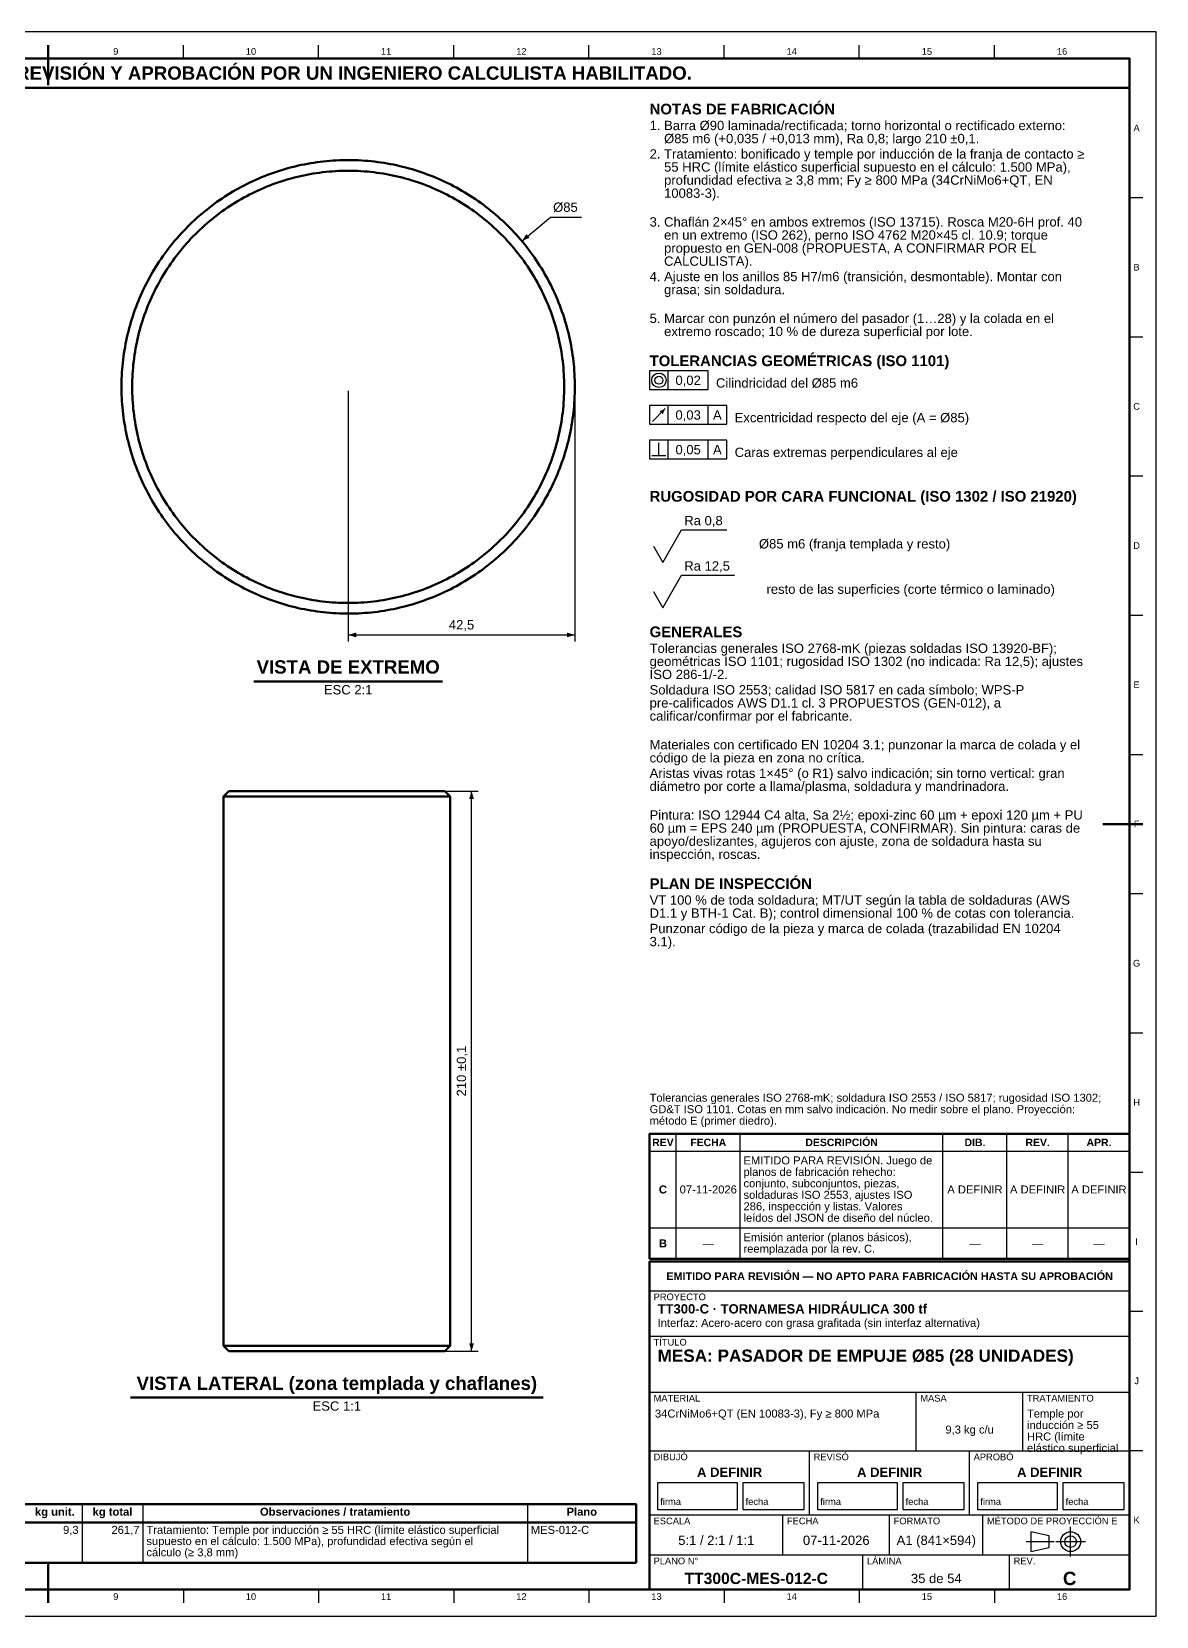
# Model space of a CAD drawing. Header units: millimetres. Extents: x 0 to 841, y 0 to 594.
# Drawn here: x 419 to 841, y 0 to 594 of the extents above; entities that cross this region are included whole.
import ezdxf
from ezdxf.enums import TextEntityAlignment as Align

# ---------------------------------------------------------------- set-up
doc = ezdxf.new("R2010")
doc.units = ezdxf.units.MM
doc.linetypes.add('EJE', pattern=[31, 20, -4, 3, -4])
for name, color, linetype, lineweight in [('COTA', 7, 'CONTINUOUS', 25), ('EJE', 7, 'EJE', 25), ('FINA', 7, 'CONTINUOUS', 25), ('MARCO', 7, 'CONTINUOUS', 70), ('TXT', 7, 'CONTINUOUS', 25), ('VIS', 7, 'CONTINUOUS', 50)]:
    doc.layers.add(name, color=color, linetype=linetype, lineweight=lineweight)
doc.styles.add('STD', font='LiberationSans-Regular.ttf')
doc.styles.add('STDB', font='LiberationSans-Bold.ttf')

msp = doc.modelspace()

# ---------------------------------------------------------------- linework, layer by layer
at = {"layer": 'COTA'}
for p, q in [((603.09, 515.51), (613.82, 524.51)), ((613.82, 524.51), (625.43, 524.51)), ((658, 459.83), (658, 466.83)), ((537.98, 459.37), (537.98, 365.37)), ((622.98, 459.37), (622.98, 365.37)), ((652.1, 447.93), (656.9, 452.73)), ((658, 446.83), (658, 453.83)), ((672.9, 446.83), (672.9, 453.83)), ((654.5, 435.13), (654.5, 439.93)), ((658, 433.83), (658, 440.83)), ((672.9, 433.83), (672.9, 440.83)), ((651.9, 435.13), (657.1, 435.13)), ((537.98, 367.87), (622.98, 367.87)), ((535.23, 309.37), (586.73, 309.37)), ((584.23, 99.37), (584.23, 309.37)), ((535.23, 99.37), (586.73, 99.37))]:
    msp.add_line(p, q, dxfattribs=at)
for points in [[(651, 459.83), (672.9, 459.83), (672.9, 466.83), (651, 466.83)], [(651, 446.83), (679.9, 446.83), (679.9, 453.83), (651, 453.83)], [(651, 433.83), (679.9, 433.83), (679.9, 440.83), (651, 440.83)]]:
    msp.add_lwpolyline(points, close=True, dxfattribs=at)
for points in [[(659.5, 401.13), (663, 407.23), (679.99, 407.23)], [(652.5, 401.13), (656, 395.03), (659.5, 401.13)], [(659.5, 384.13), (663, 390.23), (682.82, 390.23)], [(652.5, 384.13), (656, 378.03), (659.5, 384.13)]]:
    msp.add_lwpolyline(points, dxfattribs=at)
for radius in [2.7, 1.5]:
    msp.add_circle((654.5, 463.33), radius, dxfattribs=at)
for points in [[(603.09, 515.51), (605.97, 516.75), (604.81, 518.13)], [(656.9, 452.73), (654.78, 451.74), (655.91, 450.6)], [(537.98, 367.87), (540.98, 366.97), (540.98, 368.77)], [(622.98, 367.87), (619.98, 368.77), (619.98, 366.97)], [(584.23, 309.37), (583.33, 306.37), (585.13, 306.37)], [(584.23, 99.37), (585.13, 102.37), (583.33, 102.37)]]:
    msp.add_solid(points, dxfattribs=at)
at = {"layer": 'EJE'}
for p, q in [((808.88, 22.42), (808.88, 33.58)), ((792.14, 28), (802.68, 28)), ((803.3, 28), (814.46, 28))]:
    msp.add_line(p, q, dxfattribs=at)
at = {"layer": 'FINA'}
for p, q in [((425.5, 584), (425.5, 589)), ((476.19, 584), (476.19, 589)), ((526.88, 584), (526.88, 589)), ((577.56, 584), (577.56, 589)), ((628.25, 584), (628.25, 589)), ((678.94, 584), (678.94, 589)), ((729.62, 584), (729.62, 589)), ((780.31, 584), (780.31, 589)), ((831, 531.82), (836, 531.82)), ((831, 479.64), (836, 479.64)), ((831, 427.45), (836, 427.45)), ((831, 375.27), (836, 375.27)), ((831, 323.09), (836, 323.09)), ((831, 270.91), (836, 270.91)), ((831, 218.73), (836, 218.73)), ((661, 134), (661, 180.9)), ((685, 134), (685, 180.9)), ((761, 134), (761, 180.9)), ((785, 134), (785, 180.9)), ((808, 134), (808, 180.9)), ((651, 174.4), (831, 174.4)), ((831, 166.55), (836, 166.55)), ((651, 145.6), (831, 145.6)), ((651, 134), (831, 134)), ((651, 133), (831, 133)), ((651, 122), (831, 122)), ((831, 114.36), (836, 114.36)), ((651, 105), (831, 105)), ((651, 84), (831, 84)), ((751, 62), (751, 84)), ((791, 62), (791, 84)), ((651, 62), (831, 62)), ((711, 38), (711, 62)), ((771, 38), (771, 62)), ((831, 62.18), (836, 62.18)), ((438.2, 42), (438.2, 20)), ((461.02, 42), (461.02, 20)), ((605.16, 42), (605.16, 20)), ((651, 38), (831, 38)), ((701, 23), (701, 38)), ((741, 23), (741, 38)), ((776, 23), (776, 38)), ((25, 35.2), (646, 35.2)), ((651, 23), (831, 23)), ((731, 10), (731, 23)), ((786, 10), (786, 23)), ((425.5, 10), (425.5, 5)), ((476.19, 10), (476.19, 5)), ((526.88, 10), (526.88, 5)), ((577.56, 10), (577.56, 5)), ((628.25, 10), (628.25, 5)), ((678.94, 10), (678.94, 5)), ((729.62, 10), (729.62, 5)), ((780.31, 10), (780.31, 5))]:
    msp.add_line(p, q, dxfattribs=at)
for points in [[(0, 0), (841, 0), (841, 594), (0, 594)], [(654, 40), (684, 40), (684, 50), (654, 50)], [(686, 40), (709, 40), (709, 50), (686, 50)], [(714, 40), (744, 40), (744, 50), (714, 50)], [(746, 40), (769, 40), (769, 50), (746, 50)], [(774, 40), (804, 40), (804, 50), (774, 50)], [(806, 40), (829, 40), (829, 50), (806, 50)], [(794, 24.28), (800.82, 25.83), (800.82, 30.17), (794, 31.72)]]:
    msp.add_lwpolyline(points, close=True, dxfattribs=at)
for radius in [3.72, 2.17]:
    msp.add_circle((808.88, 28), radius, dxfattribs=at)
at = {"layer": 'MARCO'}
for p, q in [((425.5, 589), (425.5, 574)), ((836, 297), (821, 297)), ((425.5, 5), (425.5, 20))]:
    msp.add_line(p, q, dxfattribs=at)
for points in [[(20, 10), (831, 10), (831, 584), (20, 584)], [(20, 573), (831, 573), (831, 584), (20, 584)], [(651, 134), (831, 134), (831, 180.9), (651, 180.9)], [(651, 10), (831, 10), (831, 133), (651, 133)]]:
    msp.add_lwpolyline(points, close=True, dxfattribs=at)
at = {"layer": 'VIS'}
for p, q in [((502.65, 350.47), (573.31, 350.47)), ((456.33, 81.97), (611.13, 81.97)), ((646, 42), (646, 20)), ((25, 20), (646, 20))]:
    msp.add_line(p, q, dxfattribs=at)
for points in [[(622.98, 460.87), (622.97, 462.07), (622.95, 463.27), (622.9, 464.47), (622.84, 465.67), (622.77, 466.87), (622.68, 468.06), (622.57, 469.26), (622.44, 470.45), (622.29, 471.64), (622.13, 472.83), (621.96, 474.02), (621.76, 475.2), (621.55, 476.39), (621.32, 477.56), (621.08, 478.74), (620.82, 479.91), (620.54, 481.08), (620.25, 482.24), (619.94, 483.4), (619.61, 484.56), (619.27, 485.71), (618.91, 486.85), (618.54, 487.99), (618.15, 489.13), (617.74, 490.26), (617.32, 491.38), (616.88, 492.5), (616.42, 493.61), (615.95, 494.71), (615.47, 495.81), (614.97, 496.9), (614.45, 497.98), (613.92, 499.06), (613.37, 500.13), (612.81, 501.19), (612.23, 502.24), (611.64, 503.28), (611.04, 504.32), (610.42, 505.35), (609.78, 506.37), (609.13, 507.37), (608.47, 508.37), (607.79, 509.36), (607.1, 510.35), (606.39, 511.32), (605.67, 512.28), (604.94, 513.23), (604.19, 514.17), (603.44, 515.1), (602.66, 516.02), (601.88, 516.92), (601.08, 517.82), (600.27, 518.71), (599.45, 519.58), (598.61, 520.44), (597.77, 521.29), (596.91, 522.13), (596.04, 522.96), (595.15, 523.77), (594.26, 524.57), (593.35, 525.36), (592.44, 526.13), (591.51, 526.9), (590.57, 527.65), (589.63, 528.38), (588.67, 529.1), (587.7, 529.81), (586.72, 530.51), (585.73, 531.19), (584.73, 531.86), (583.73, 532.51), (582.71, 533.15), (581.69, 533.77), (580.65, 534.38), (579.61, 534.98), (578.56, 535.56), (577.5, 536.12), (576.44, 536.67), (575.36, 537.21), (574.28, 537.73), (573.19, 538.23), (572.1, 538.72), (570.99, 539.2), (569.88, 539.66), (568.77, 540.1), (567.65, 540.53), (566.52, 540.94), (565.39, 541.33), (564.25, 541.71), (563.1, 542.07), (561.95, 542.42), (560.8, 542.75), (559.64, 543.06), (558.48, 543.36), (557.31, 543.64), (556.14, 543.91), (554.97, 544.16), (553.79, 544.39), (552.61, 544.6), (551.43, 544.8), (550.24, 544.98), (549.05, 545.15), (547.86, 545.29), (546.67, 545.43), (545.47, 545.54), (544.28, 545.64), (543.08, 545.72), (541.88, 545.78), (540.68, 545.83), (539.48, 545.86), (538.28, 545.87), (537.08, 545.87), (535.88, 545.84), (534.68, 545.81), (533.48, 545.75), (532.28, 545.68), (531.09, 545.59), (529.89, 545.48), (528.7, 545.36), (527.51, 545.22), (526.32, 545.07), (525.13, 544.89), (523.94, 544.7), (522.76, 544.5), (521.58, 544.27), (520.41, 544.03), (519.23, 543.78), (518.06, 543.5), (516.9, 543.21), (515.74, 542.91), (514.58, 542.59), (513.43, 542.25), (512.28, 541.89), (511.14, 541.52), (510.01, 541.14), (508.88, 540.73), (507.75, 540.31), (506.63, 539.88), (505.52, 539.43), (504.42, 538.96), (503.32, 538.48), (502.22, 537.98), (501.14, 537.47), (500.06, 536.94), (498.99, 536.4), (497.93, 535.84), (496.87, 535.27), (495.83, 534.68), (494.79, 534.08), (493.76, 533.46), (492.74, 532.83), (491.73, 532.18), (490.73, 531.52), (489.73, 530.85), (488.75, 530.16), (487.78, 529.46), (486.81, 528.74), (485.86, 528.02), (484.92, 527.27), (483.98, 526.52), (483.06, 525.75), (482.15, 524.97), (481.25, 524.17), (480.36, 523.36), (479.49, 522.54), (478.62, 521.71), (477.77, 520.87), (476.93, 520.01), (476.1, 519.14), (475.28, 518.26), (474.48, 517.37), (473.69, 516.47), (472.91, 515.56), (472.14, 514.63), (471.39, 513.7), (470.65, 512.75), (469.93, 511.8), (469.21, 510.83), (468.52, 509.86), (467.83, 508.87), (467.16, 507.88), (466.5, 506.87), (465.86, 505.86), (465.23, 504.83), (464.62, 503.8), (464.02, 502.76), (463.44, 501.71), (462.87, 500.66), (462.31, 499.59), (461.77, 498.52), (461.25, 497.44), (460.74, 496.35), (460.25, 495.26), (459.77, 494.16), (459.31, 493.05), (458.86, 491.94), (458.43, 490.82), (458.02, 489.69), (457.62, 488.56), (457.23, 487.42), (456.87, 486.28), (456.52, 485.13), (456.18, 483.98), (455.86, 482.82), (455.56, 481.66), (455.28, 480.49), (455.01, 479.32), (454.76, 478.15), (454.52, 476.97), (454.3, 475.79), (454.1, 474.61), (453.91, 473.43), (453.74, 472.24), (453.59, 471.05), (453.46, 469.85), (453.34, 468.66), (453.24, 467.46), (453.15, 466.27), (453.08, 465.07), (453.03, 463.87), (453, 462.67), (452.98, 461.47), (452.98, 460.27), (453, 459.07), (453.03, 457.87), (453.08, 456.67), (453.15, 455.47), (453.24, 454.28), (453.34, 453.08), (453.46, 451.89), (453.59, 450.69), (453.74, 449.5), (453.91, 448.31), (454.1, 447.13), (454.3, 445.95), (454.52, 444.77), (454.76, 443.59), (455.01, 442.42), (455.28, 441.25), (455.56, 440.08), (455.86, 438.92), (456.18, 437.76), (456.52, 436.61), (456.87, 435.46), (457.23, 434.32), (457.62, 433.18), (458.02, 432.05), (458.43, 430.92), (458.86, 429.8), (459.31, 428.69), (459.77, 427.58), (460.25, 426.48), (460.74, 425.39), (461.25, 424.3), (461.77, 423.22), (462.31, 422.15), (462.87, 421.08), (463.44, 420.03), (464.02, 418.98), (464.62, 417.94), (465.23, 416.91), (465.86, 415.88), (466.5, 414.87), (467.16, 413.87), (467.83, 412.87), (468.52, 411.88), (469.21, 410.91), (469.93, 409.94), (470.65, 408.99), (471.39, 408.04), (472.14, 407.11), (472.91, 406.18), (473.69, 405.27), (474.48, 404.37), (475.28, 403.48), (476.1, 402.6), (476.93, 401.73), (477.77, 400.87), (478.62, 400.03), (479.49, 399.2), (480.36, 398.38), (481.25, 397.57), (482.15, 396.77), (483.06, 395.99), (483.98, 395.22), (484.92, 394.47), (485.86, 393.73), (486.81, 393), (487.78, 392.28), (488.75, 391.58), (489.73, 390.89), (490.73, 390.22), (491.73, 389.56), (492.74, 388.91), (493.76, 388.28), (494.79, 387.66), (495.83, 387.06), (496.87, 386.47), (497.93, 385.9), (498.99, 385.34), (500.06, 384.8), (501.14, 384.27), (502.22, 383.76), (503.32, 383.26), (504.42, 382.78), (505.52, 382.31), (506.63, 381.86), (507.75, 381.43), (508.88, 381.01), (510.01, 380.61), (511.14, 380.22), (512.28, 379.85), (513.43, 379.49), (514.58, 379.15), (515.74, 378.83), (516.9, 378.53), (518.06, 378.24), (519.23, 377.96), (520.41, 377.71), (521.58, 377.47), (522.76, 377.24), (523.94, 377.04), (525.13, 376.85), (526.32, 376.67), (527.51, 376.52), (528.7, 376.38), (529.89, 376.26), (531.09, 376.15), (532.28, 376.06), (533.48, 375.99), (534.68, 375.93), (535.88, 375.9), (537.08, 375.88), (538.28, 375.87), (539.48, 375.88), (540.68, 375.91), (541.88, 375.96), (543.08, 376.02), (544.28, 376.1), (545.47, 376.2), (546.67, 376.32), (547.86, 376.45), (549.05, 376.59), (550.24, 376.76), (551.43, 376.94), (552.61, 377.14), (553.79, 377.35), (554.97, 377.59), (556.14, 377.83), (557.31, 378.1), (558.48, 378.38), (559.64, 378.68), (560.8, 378.99), (561.95, 379.32), (563.1, 379.67), (564.25, 380.03), (565.39, 380.41), (566.52, 380.8), (567.65, 381.22), (568.77, 381.64), (569.88, 382.08), (570.99, 382.54), (572.1, 383.02), (573.19, 383.51), (574.28, 384.01), (575.36, 384.53), (576.44, 385.07), (577.5, 385.62), (578.56, 386.18), (579.61, 386.76), (580.65, 387.36), (581.69, 387.97), (582.71, 388.59), (583.73, 389.23), (584.73, 389.88), (585.73, 390.55), (586.72, 391.23), (587.7, 391.93), (588.67, 392.64), (589.63, 393.36), (590.57, 394.1), (591.51, 394.84), (592.44, 395.61), (593.35, 396.38), (594.26, 397.17), (595.15, 397.97), (596.04, 398.79), (596.91, 399.61), (597.77, 400.45), (598.61, 401.3), (599.45, 402.16), (600.27, 403.03), (601.08, 403.92), (601.88, 404.82), (602.66, 405.72), (603.44, 406.64), (604.19, 407.57), (604.94, 408.51), (605.67, 409.46), (606.39, 410.42), (607.1, 411.4), (607.79, 412.38), (608.47, 413.37), (609.13, 414.37), (609.78, 415.38), (610.42, 416.39), (611.04, 417.42), (611.64, 418.46), (612.23, 419.5), (612.81, 420.55), (613.37, 421.61), (613.92, 422.68), (614.45, 423.76), (614.97, 424.84), (615.47, 425.93), (615.95, 427.03), (616.42, 428.13), (616.88, 429.25), (617.32, 430.36), (617.74, 431.49), (618.15, 432.61), (618.54, 433.75), (618.91, 434.89), (619.27, 436.03), (619.61, 437.19), (619.94, 438.34), (620.25, 439.5), (620.54, 440.66), (620.82, 441.83), (621.08, 443), (621.32, 444.18), (621.55, 445.36), (621.76, 446.54), (621.96, 447.72), (622.13, 448.91), (622.29, 450.1), (622.44, 451.29), (622.57, 452.48), (622.68, 453.68), (622.77, 454.87), (622.84, 456.07), (622.9, 457.27), (622.95, 458.47), (622.97, 459.67), (622.98, 460.87)], [(618.98, 460.87), (618.97, 462.07), (618.94, 463.27), (618.9, 464.47), (618.84, 465.67), (618.76, 466.87), (618.66, 468.06), (618.54, 469.26), (618.41, 470.45), (618.26, 471.64), (618.09, 472.83), (617.91, 474.02), (617.7, 475.2), (617.48, 476.38), (617.24, 477.55), (616.99, 478.73), (616.71, 479.9), (616.42, 481.06), (616.12, 482.22), (615.79, 483.38), (615.45, 484.53), (615.09, 485.67), (614.71, 486.81), (614.32, 487.95), (613.91, 489.07), (613.48, 490.2), (613.04, 491.31), (612.58, 492.42), (612.11, 493.52), (611.61, 494.62), (611.11, 495.71), (610.58, 496.79), (610.04, 497.86), (609.49, 498.92), (608.91, 499.98), (608.33, 501.02), (607.72, 502.06), (607.11, 503.09), (606.47, 504.11), (605.83, 505.12), (605.16, 506.12), (604.48, 507.11), (603.79, 508.09), (603.08, 509.06), (602.36, 510.02), (601.63, 510.97), (600.88, 511.91), (600.12, 512.83), (599.34, 513.75), (598.55, 514.65), (597.74, 515.54), (596.93, 516.42), (596.1, 517.29), (595.26, 518.15), (594.4, 518.99), (593.53, 519.82), (592.65, 520.64), (591.76, 521.44), (590.86, 522.23), (589.94, 523.01), (589.02, 523.77), (588.08, 524.52), (587.13, 525.25), (586.17, 525.97), (585.2, 526.68), (584.22, 527.37), (583.23, 528.05), (582.23, 528.72), (581.22, 529.36), (580.2, 530), (579.17, 530.62), (578.13, 531.22), (577.09, 531.81), (576.03, 532.38), (574.97, 532.93), (573.9, 533.47), (572.82, 534), (571.73, 534.51), (570.63, 535), (569.53, 535.47), (568.42, 535.93), (567.31, 536.38), (566.18, 536.8), (565.06, 537.21), (563.92, 537.6), (562.78, 537.98), (561.64, 538.34), (560.49, 538.68), (559.33, 539.01), (558.17, 539.31), (557.01, 539.6), (555.84, 539.88), (554.66, 540.13), (553.49, 540.37), (552.31, 540.59), (551.13, 540.8), (549.94, 540.98), (548.75, 541.15), (547.56, 541.3), (546.37, 541.44), (545.17, 541.55), (543.98, 541.65), (542.78, 541.73), (541.58, 541.79), (540.38, 541.83), (539.18, 541.86), (537.98, 541.87), (536.78, 541.86), (535.58, 541.83), (534.38, 541.79), (533.18, 541.73), (531.98, 541.65), (530.79, 541.55), (529.59, 541.44), (528.4, 541.3), (527.21, 541.15), (526.02, 540.98), (524.83, 540.8), (523.65, 540.59), (522.47, 540.37), (521.3, 540.13), (520.12, 539.88), (518.95, 539.6), (517.79, 539.31), (516.63, 539.01), (515.47, 538.68), (514.32, 538.34), (513.18, 537.98), (512.04, 537.6), (510.9, 537.21), (509.78, 536.8), (508.65, 536.38), (507.54, 535.93), (506.43, 535.47), (505.33, 535), (504.23, 534.51), (503.14, 534), (502.06, 533.47), (500.99, 532.93), (499.93, 532.38), (498.87, 531.81), (497.83, 531.22), (496.79, 530.62), (495.76, 530), (494.74, 529.36), (493.73, 528.72), (492.73, 528.05), (491.74, 527.37), (490.76, 526.68), (489.79, 525.97), (488.83, 525.25), (487.88, 524.52), (486.94, 523.77), (486.02, 523.01), (485.1, 522.23), (484.2, 521.44), (483.31, 520.64), (482.43, 519.82), (481.56, 518.99), (480.7, 518.15), (479.86, 517.29), (479.03, 516.42), (478.22, 515.54), (477.41, 514.65), (476.62, 513.75), (475.84, 512.83), (475.08, 511.91), (474.33, 510.97), (473.6, 510.02), (472.88, 509.06), (472.17, 508.09), (471.48, 507.11), (470.8, 506.12), (470.14, 505.12), (469.49, 504.11), (468.85, 503.09), (468.24, 502.06), (467.63, 501.02), (467.05, 499.98), (466.47, 498.92), (465.92, 497.86), (465.38, 496.79), (464.85, 495.71), (464.35, 494.62), (463.85, 493.52), (463.38, 492.42), (462.92, 491.31), (462.48, 490.2), (462.05, 489.07), (461.64, 487.95), (461.25, 486.81), (460.87, 485.67), (460.51, 484.53), (460.17, 483.38), (459.84, 482.22), (459.54, 481.06), (459.25, 479.9), (458.97, 478.73), (458.72, 477.55), (458.48, 476.38), (458.26, 475.2), (458.05, 474.02), (457.87, 472.83), (457.7, 471.64), (457.55, 470.45), (457.42, 469.26), (457.3, 468.06), (457.2, 466.87), (457.12, 465.67), (457.06, 464.47), (457.02, 463.27), (456.99, 462.07), (456.98, 460.87), (456.99, 459.67), (457.02, 458.47), (457.06, 457.27), (457.12, 456.07), (457.2, 454.87), (457.3, 453.68), (457.42, 452.48), (457.55, 451.29), (457.7, 450.1), (457.87, 448.91), (458.05, 447.73), (458.26, 446.54), (458.48, 445.36), (458.72, 444.19), (458.97, 443.01), (459.25, 441.84), (459.54, 440.68), (459.84, 439.52), (460.17, 438.36), (460.51, 437.21), (460.87, 436.07), (461.25, 434.93), (461.64, 433.79), (462.05, 432.67), (462.48, 431.54), (462.92, 430.43), (463.38, 429.32), (463.85, 428.22), (464.35, 427.12), (464.85, 426.04), (465.38, 424.96), (465.92, 423.88), (466.47, 422.82), (467.05, 421.76), (467.63, 420.72), (468.24, 419.68), (468.85, 418.65), (469.49, 417.63), (470.14, 416.62), (470.8, 415.62), (471.48, 414.63), (472.17, 413.65), (472.88, 412.68), (473.6, 411.72), (474.33, 410.77), (475.08, 409.83), (475.84, 408.91), (476.62, 407.99), (477.41, 407.09), (478.22, 406.2), (479.03, 405.32), (479.86, 404.45), (480.7, 403.59), (481.56, 402.75), (482.43, 401.92), (483.31, 401.11), (484.2, 400.3), (485.1, 399.51), (486.02, 398.74), (486.94, 397.97), (487.88, 397.22), (488.83, 396.49), (489.79, 395.77), (490.76, 395.06), (491.74, 394.37), (492.73, 393.69), (493.73, 393.03), (494.74, 392.38), (495.76, 391.74), (496.79, 391.13), (497.83, 390.52), (498.87, 389.94), (499.93, 389.36), (500.99, 388.81), (502.06, 388.27), (503.14, 387.74), (504.23, 387.24), (505.33, 386.74), (506.43, 386.27), (507.54, 385.81), (508.65, 385.37), (509.78, 384.94), (510.9, 384.53), (512.04, 384.14), (513.18, 383.76), (514.32, 383.4), (515.47, 383.06), (516.63, 382.74), (517.79, 382.43), (518.95, 382.14), (520.12, 381.86), (521.3, 381.61), (522.47, 381.37), (523.65, 381.15), (524.83, 380.94), (526.02, 380.76), (527.21, 380.59), (528.4, 380.44), (529.59, 380.31), (530.79, 380.19), (531.98, 380.09), (533.18, 380.01), (534.38, 379.95), (535.58, 379.91), (536.78, 379.88), (537.98, 379.87), (539.18, 379.88), (540.38, 379.91), (541.58, 379.95), (542.78, 380.01), (543.98, 380.09), (545.17, 380.19), (546.37, 380.31), (547.56, 380.44), (548.75, 380.59), (549.94, 380.76), (551.13, 380.94), (552.31, 381.15), (553.49, 381.37), (554.66, 381.61), (555.84, 381.86), (557.01, 382.14), (558.17, 382.43), (559.33, 382.74), (560.49, 383.06), (561.64, 383.4), (562.78, 383.76), (563.92, 384.14), (565.06, 384.53), (566.18, 384.94), (567.31, 385.37), (568.42, 385.81), (569.53, 386.27), (570.63, 386.74), (571.73, 387.24), (572.82, 387.74), (573.9, 388.27), (574.97, 388.81), (576.03, 389.36), (577.09, 389.94), (578.13, 390.52), (579.17, 391.13), (580.2, 391.74), (581.22, 392.38), (582.23, 393.03), (583.23, 393.69), (584.22, 394.37), (585.2, 395.06), (586.17, 395.77), (587.13, 396.49), (588.08, 397.22), (589.02, 397.97), (589.94, 398.74), (590.86, 399.51), (591.76, 400.3), (592.65, 401.11), (593.53, 401.92), (594.4, 402.75), (595.26, 403.59), (596.1, 404.45), (596.93, 405.32), (597.74, 406.2), (598.55, 407.09), (599.34, 407.99), (600.12, 408.91), (600.88, 409.83), (601.63, 410.77), (602.36, 411.72), (603.08, 412.68), (603.79, 413.65), (604.48, 414.63), (605.16, 415.62), (605.83, 416.62), (606.47, 417.63), (607.11, 418.65), (607.72, 419.68), (608.33, 420.72), (608.91, 421.76), (609.49, 422.82), (610.04, 423.88), (610.58, 424.96), (611.11, 426.04), (611.61, 427.12), (612.11, 428.22), (612.58, 429.32), (613.04, 430.43), (613.48, 431.54), (613.91, 432.67), (614.32, 433.79), (614.71, 434.93), (615.09, 436.07), (615.45, 437.21), (615.79, 438.36), (616.12, 439.52), (616.42, 440.68), (616.71, 441.84), (616.99, 443.01), (617.24, 444.19), (617.48, 445.36), (617.7, 446.54), (617.91, 447.73), (618.09, 448.91), (618.26, 450.1), (618.41, 451.29), (618.54, 452.48), (618.66, 453.68), (618.76, 454.87), (618.84, 456.07), (618.9, 457.27), (618.94, 458.47), (618.97, 459.67), (618.98, 460.87)], [(493.23, 309.37), (491.23, 307.37)], [(493.23, 309.37), (493.83, 309.37), (494.44, 309.37), (495.04, 309.37), (495.65, 309.37), (496.25, 309.37), (496.86, 309.37), (497.46, 309.37), (498.07, 309.37), (498.67, 309.37), (499.27, 309.37), (499.88, 309.37), (500.48, 309.37), (501.09, 309.37), (501.69, 309.37), (502.3, 309.37), (502.9, 309.37), (503.51, 309.37), (504.11, 309.37), (504.72, 309.37), (505.32, 309.37), (505.92, 309.37), (506.53, 309.37), (507.13, 309.37), (507.74, 309.37), (508.34, 309.37), (508.95, 309.37), (509.55, 309.37), (510.16, 309.37), (510.76, 309.37), (511.36, 309.37), (511.97, 309.37), (512.57, 309.37), (513.18, 309.37), (513.78, 309.37), (514.39, 309.37), (514.99, 309.37), (515.6, 309.37), (516.2, 309.37), (516.8, 309.37), (517.41, 309.37), (518.01, 309.37), (518.62, 309.37), (519.22, 309.37), (519.83, 309.37), (520.43, 309.37), (521.04, 309.37), (521.64, 309.37), (522.24, 309.37), (522.85, 309.37), (523.45, 309.37), (524.06, 309.37), (524.66, 309.37), (525.27, 309.37), (525.87, 309.37), (526.48, 309.37), (527.08, 309.37), (527.69, 309.37), (528.29, 309.37), (528.89, 309.37), (529.5, 309.37), (530.1, 309.37), (530.71, 309.37), (531.31, 309.37), (531.92, 309.37), (532.52, 309.37), (533.13, 309.37), (533.73, 309.37)], [(533.73, 309.37), (534.33, 309.37), (534.94, 309.37), (535.54, 309.37), (536.15, 309.37), (536.75, 309.37), (537.36, 309.37), (537.96, 309.37), (538.57, 309.37), (539.17, 309.37), (539.77, 309.37), (540.38, 309.37), (540.98, 309.37), (541.59, 309.37), (542.19, 309.37), (542.8, 309.37), (543.4, 309.37), (544.01, 309.37), (544.61, 309.37), (545.22, 309.37), (545.82, 309.37), (546.42, 309.37), (547.03, 309.37), (547.63, 309.37), (548.24, 309.37), (548.84, 309.37), (549.45, 309.37), (550.05, 309.37), (550.66, 309.37), (551.26, 309.37), (551.86, 309.37), (552.47, 309.37), (553.07, 309.37), (553.68, 309.37), (554.28, 309.37), (554.89, 309.37), (555.49, 309.37), (556.1, 309.37), (556.7, 309.37), (557.3, 309.37), (557.91, 309.37), (558.51, 309.37), (559.12, 309.37), (559.72, 309.37), (560.33, 309.37), (560.93, 309.37), (561.54, 309.37), (562.14, 309.37), (562.74, 309.37), (563.35, 309.37), (563.95, 309.37), (564.56, 309.37), (565.16, 309.37), (565.77, 309.37), (566.37, 309.37), (566.98, 309.37), (567.58, 309.37), (568.19, 309.37), (568.79, 309.37), (569.39, 309.37), (570, 309.37), (570.6, 309.37), (571.21, 309.37), (571.81, 309.37), (572.42, 309.37), (573.02, 309.37), (573.63, 309.37), (574.23, 309.37)], [(574.23, 309.37), (576.23, 307.37)], [(491.23, 307.37), (491.84, 307.37), (492.44, 307.37), (493.05, 307.37), (493.66, 307.37), (494.27, 307.37), (494.87, 307.37), (495.48, 307.37), (496.09, 307.37), (496.69, 307.37), (497.3, 307.37), (497.91, 307.37), (498.52, 307.37), (499.12, 307.37), (499.73, 307.37), (500.34, 307.37), (500.94, 307.37), (501.55, 307.37), (502.16, 307.37), (502.77, 307.37), (503.37, 307.37), (503.98, 307.37), (504.59, 307.37), (505.19, 307.37), (505.8, 307.37), (506.41, 307.37), (507.02, 307.37), (507.62, 307.37), (508.23, 307.37), (508.84, 307.37), (509.44, 307.37), (510.05, 307.37), (510.66, 307.37), (511.27, 307.37), (511.87, 307.37), (512.48, 307.37), (513.09, 307.37), (513.69, 307.37), (514.3, 307.37), (514.91, 307.37), (515.52, 307.37), (516.12, 307.37), (516.73, 307.37), (517.34, 307.37), (517.94, 307.37), (518.55, 307.37), (519.16, 307.37), (519.77, 307.37), (520.37, 307.37), (520.98, 307.37), (521.59, 307.37), (522.19, 307.37), (522.8, 307.37), (523.41, 307.37), (524.02, 307.37), (524.62, 307.37), (525.23, 307.37), (525.84, 307.37), (526.44, 307.37), (527.05, 307.37), (527.66, 307.37), (528.27, 307.37), (528.87, 307.37), (529.48, 307.37), (530.09, 307.37), (530.69, 307.37), (531.3, 307.37), (531.91, 307.37), (532.52, 307.37), (533.12, 307.37), (533.73, 307.37)], [(491.23, 307.37), (491.23, 101.37)], [(533.73, 307.37), (534.34, 307.37), (534.94, 307.37), (535.55, 307.37), (536.16, 307.37), (536.77, 307.37), (537.37, 307.37), (537.98, 307.37), (538.59, 307.37), (539.19, 307.37), (539.8, 307.37), (540.41, 307.37), (541.02, 307.37), (541.62, 307.37), (542.23, 307.37), (542.84, 307.37), (543.44, 307.37), (544.05, 307.37), (544.66, 307.37), (545.27, 307.37), (545.87, 307.37), (546.48, 307.37), (547.09, 307.37), (547.69, 307.37), (548.3, 307.37), (548.91, 307.37), (549.52, 307.37), (550.12, 307.37), (550.73, 307.37), (551.34, 307.37), (551.94, 307.37), (552.55, 307.37), (553.16, 307.37), (553.77, 307.37), (554.37, 307.37), (554.98, 307.37), (555.59, 307.37), (556.19, 307.37), (556.8, 307.37), (557.41, 307.37), (558.02, 307.37), (558.62, 307.37), (559.23, 307.37), (559.84, 307.37), (560.44, 307.37), (561.05, 307.37), (561.66, 307.37), (562.27, 307.37), (562.87, 307.37), (563.48, 307.37), (564.09, 307.37), (564.69, 307.37), (565.3, 307.37), (565.91, 307.37), (566.52, 307.37), (567.12, 307.37), (567.73, 307.37), (568.34, 307.37), (568.94, 307.37), (569.55, 307.37), (570.16, 307.37), (570.77, 307.37), (571.37, 307.37), (571.98, 307.37), (572.59, 307.37), (573.19, 307.37), (573.8, 307.37), (574.41, 307.37), (575.02, 307.37), (575.62, 307.37), (576.23, 307.37)], [(576.23, 307.37), (576.23, 101.37)], [(491.23, 101.37), (491.84, 101.37), (492.44, 101.37), (493.05, 101.37), (493.66, 101.37), (494.27, 101.37), (494.87, 101.37), (495.48, 101.37), (496.09, 101.37), (496.69, 101.37), (497.3, 101.37), (497.91, 101.37), (498.52, 101.37), (499.12, 101.37), (499.73, 101.37), (500.34, 101.37), (500.94, 101.37), (501.55, 101.37), (502.16, 101.37), (502.77, 101.37), (503.37, 101.37), (503.98, 101.37), (504.59, 101.37), (505.19, 101.37), (505.8, 101.37), (506.41, 101.37), (507.02, 101.37), (507.62, 101.37), (508.23, 101.37), (508.84, 101.37), (509.44, 101.37), (510.05, 101.37), (510.66, 101.37), (511.27, 101.37), (511.87, 101.37), (512.48, 101.37), (513.09, 101.37), (513.69, 101.37), (514.3, 101.37), (514.91, 101.37), (515.52, 101.37), (516.12, 101.37), (516.73, 101.37), (517.34, 101.37), (517.94, 101.37), (518.55, 101.37), (519.16, 101.37), (519.77, 101.37), (520.37, 101.37), (520.98, 101.37), (521.59, 101.37), (522.19, 101.37), (522.8, 101.37), (523.41, 101.37), (524.02, 101.37), (524.62, 101.37), (525.23, 101.37), (525.84, 101.37), (526.44, 101.37), (527.05, 101.37), (527.66, 101.37), (528.27, 101.37), (528.87, 101.37), (529.48, 101.37), (530.09, 101.37), (530.69, 101.37), (531.3, 101.37), (531.91, 101.37), (532.52, 101.37), (533.12, 101.37), (533.73, 101.37)], [(493.23, 99.37), (491.23, 101.37)], [(533.73, 101.37), (534.34, 101.37), (534.94, 101.37), (535.55, 101.37), (536.16, 101.37), (536.77, 101.37), (537.37, 101.37), (537.98, 101.37), (538.59, 101.37), (539.19, 101.37), (539.8, 101.37), (540.41, 101.37), (541.02, 101.37), (541.62, 101.37), (542.23, 101.37), (542.84, 101.37), (543.44, 101.37), (544.05, 101.37), (544.66, 101.37), (545.27, 101.37), (545.87, 101.37), (546.48, 101.37), (547.09, 101.37), (547.69, 101.37), (548.3, 101.37), (548.91, 101.37), (549.52, 101.37), (550.12, 101.37), (550.73, 101.37), (551.34, 101.37), (551.94, 101.37), (552.55, 101.37), (553.16, 101.37), (553.77, 101.37), (554.37, 101.37), (554.98, 101.37), (555.59, 101.37), (556.19, 101.37), (556.8, 101.37), (557.41, 101.37), (558.02, 101.37), (558.62, 101.37), (559.23, 101.37), (559.84, 101.37), (560.44, 101.37), (561.05, 101.37), (561.66, 101.37), (562.27, 101.37), (562.87, 101.37), (563.48, 101.37), (564.09, 101.37), (564.69, 101.37), (565.3, 101.37), (565.91, 101.37), (566.52, 101.37), (567.12, 101.37), (567.73, 101.37), (568.34, 101.37), (568.94, 101.37), (569.55, 101.37), (570.16, 101.37), (570.77, 101.37), (571.37, 101.37), (571.98, 101.37), (572.59, 101.37), (573.19, 101.37), (573.8, 101.37), (574.41, 101.37), (575.02, 101.37), (575.62, 101.37), (576.23, 101.37)], [(574.23, 99.37), (576.23, 101.37)], [(493.23, 99.37), (493.83, 99.37), (494.44, 99.37), (495.04, 99.37), (495.65, 99.37), (496.25, 99.37), (496.86, 99.37), (497.46, 99.37), (498.07, 99.37), (498.67, 99.37), (499.27, 99.37), (499.88, 99.37), (500.48, 99.37), (501.09, 99.37), (501.69, 99.37), (502.3, 99.37), (502.9, 99.37), (503.51, 99.37), (504.11, 99.37), (504.72, 99.37), (505.32, 99.37), (505.92, 99.37), (506.53, 99.37), (507.13, 99.37), (507.74, 99.37), (508.34, 99.37), (508.95, 99.37), (509.55, 99.37), (510.16, 99.37), (510.76, 99.37), (511.36, 99.37), (511.97, 99.37), (512.57, 99.37), (513.18, 99.37), (513.78, 99.37), (514.39, 99.37), (514.99, 99.37), (515.6, 99.37), (516.2, 99.37), (516.8, 99.37), (517.41, 99.37), (518.01, 99.37), (518.62, 99.37), (519.22, 99.37), (519.83, 99.37), (520.43, 99.37), (521.04, 99.37), (521.64, 99.37), (522.24, 99.37), (522.85, 99.37), (523.45, 99.37), (524.06, 99.37), (524.66, 99.37), (525.27, 99.37), (525.87, 99.37), (526.48, 99.37), (527.08, 99.37), (527.69, 99.37), (528.29, 99.37), (528.89, 99.37), (529.5, 99.37), (530.1, 99.37), (530.71, 99.37), (531.31, 99.37), (531.92, 99.37), (532.52, 99.37), (533.13, 99.37), (533.73, 99.37)], [(533.73, 99.37), (534.33, 99.37), (534.94, 99.37), (535.54, 99.37), (536.15, 99.37), (536.75, 99.37), (537.36, 99.37), (537.96, 99.37), (538.57, 99.37), (539.17, 99.37), (539.77, 99.37), (540.38, 99.37), (540.98, 99.37), (541.59, 99.37), (542.19, 99.37), (542.8, 99.37), (543.4, 99.37), (544.01, 99.37), (544.61, 99.37), (545.22, 99.37), (545.82, 99.37), (546.42, 99.37), (547.03, 99.37), (547.63, 99.37), (548.24, 99.37), (548.84, 99.37), (549.45, 99.37), (550.05, 99.37), (550.66, 99.37), (551.26, 99.37), (551.86, 99.37), (552.47, 99.37), (553.07, 99.37), (553.68, 99.37), (554.28, 99.37), (554.89, 99.37), (555.49, 99.37), (556.1, 99.37), (556.7, 99.37), (557.3, 99.37), (557.91, 99.37), (558.51, 99.37), (559.12, 99.37), (559.72, 99.37), (560.33, 99.37), (560.93, 99.37), (561.54, 99.37), (562.14, 99.37), (562.74, 99.37), (563.35, 99.37), (563.95, 99.37), (564.56, 99.37), (565.16, 99.37), (565.77, 99.37), (566.37, 99.37), (566.98, 99.37), (567.58, 99.37), (568.19, 99.37), (568.79, 99.37), (569.39, 99.37), (570, 99.37), (570.6, 99.37), (571.21, 99.37), (571.81, 99.37), (572.42, 99.37), (573.02, 99.37), (573.63, 99.37), (574.23, 99.37)]]:
    msp.add_lwpolyline(points, dxfattribs=at)
msp.add_lwpolyline([(25, 35.2), (646, 35.2), (646, 42), (25, 42)], close=True, dxfattribs=at)

# ---------------------------------------------------------------- texts
at = {"layer": 'TXT'}
for s, height, style, p in [('ESTOS PLANOS NO SON VÁLIDOS PARA FABRICACIÓN HASTA SU REVISIÓN Y APROBACIÓN POR UN INGENIERO CALCULISTA HABILITADO.', 5, 'STDB', (425.5, 578.5)), ('9', 2.5, 'STD', (450.84, 586.6)), ('10', 2.5, 'STD', (501.53, 586.6)), ('11', 2.5, 'STD', (552.22, 586.6)), ('12', 2.5, 'STD', (602.91, 586.6)), ('13', 2.5, 'STD', (653.59, 586.6)), ('14', 2.5, 'STD', (704.28, 586.6)), ('15', 2.5, 'STD', (754.97, 586.6)), ('16', 2.5, 'STD', (805.66, 586.6)), ('A', 2.5, 'STD', (833.6, 557.91)), ('B', 2.5, 'STD', (833.6, 505.73)), ('0,02', 3.5, 'STD', (665.45, 463.33)), ('0,03', 3.5, 'STD', (665.45, 450.33)), ('A', 3.5, 'STD', (676.4, 450.33)), ('C', 2.5, 'STD', (833.6, 453.55)), ('0,05', 3.5, 'STD', (665.45, 437.33)), ('A', 3.5, 'STD', (676.4, 437.33)), ('D', 2.5, 'STD', (833.6, 401.36)), ('E', 2.5, 'STD', (833.6, 349.18)), ('F', 2.5, 'STD', (833.6, 297)), ('G', 2.5, 'STD', (833.6, 244.82)), ('H', 2.5, 'STD', (833.6, 192.64)), ('REV', 2.8, 'STDB', (656, 177.65)), ('FECHA', 2.8, 'STDB', (673, 177.65)), ('DESCRIPCIÓN', 2.8, 'STDB', (723, 177.65)), ('DIB.', 2.8, 'STDB', (773, 177.65)), ('REV.', 2.8, 'STDB', (796.5, 177.65)), ('APR.', 2.8, 'STDB', (819.5, 177.65)), ('C', 3, 'STDB', (656, 160)), ('07-11-2026', 3, 'STD', (673, 160)), ('A DEFINIR', 3, 'STD', (773, 160)), ('A DEFINIR', 3, 'STD', (796.5, 160)), ('A DEFINIR', 3, 'STD', (819.5, 160)), ('B', 3, 'STDB', (656, 139.8)), ('—', 3, 'STD', (673, 139.8)), ('—', 3, 'STD', (773, 139.8)), ('—', 3, 'STD', (796.5, 139.8)), ('—', 3, 'STD', (819.5, 139.8)), ('I', 2.5, 'STD', (833.6, 140.45)), ('EMITIDO PARA REVISIÓN — NO APTO PARA FABRICACIÓN HASTA SU APROBACIÓN', 2.9, 'STDB', (741, 127.5)), ('J', 2.5, 'STD', (833.6, 88.27)), ('9,3 kg c/u', 3, 'STD', (771, 70)), ('A DEFINIR', 3.5, 'STDB', (681, 54)), ('A DEFINIR', 3.5, 'STDB', (741, 54)), ('A DEFINIR', 3.5, 'STDB', (801, 54)), ('kg unit.', 3, 'STDB', (427.99, 39.2)), ('kg total', 3, 'STDB', (449.61, 39.2)), ('Observaciones / tratamiento', 3, 'STDB', (533.09, 39.2)), ('Plano', 3, 'STDB', (625.58, 39.2)), ('K', 2.5, 'STD', (833.6, 36.09)), ('5:1 / 2:1 / 1:1', 3.5, 'STD', (676, 28.5)), ('07-11-2026', 3.5, 'STD', (721, 28.5)), ('A1 (841×594)', 3.5, 'STD', (758.5, 28.5)), ('TT300C-MES-012-C', 4.2, 'STDB', (691, 14.2)), ('35 de 54', 3.5, 'STD', (758.5, 14.2)), ('C', 5, 'STDB', (808.5, 14.2)), ('9', 2.5, 'STD', (450.84, 7.4)), ('10', 2.5, 'STD', (501.53, 7.4)), ('11', 2.5, 'STD', (552.22, 7.4)), ('12', 2.5, 'STD', (602.91, 7.4)), ('13', 2.5, 'STD', (653.59, 7.4)), ('14', 2.5, 'STD', (704.28, 7.4)), ('15', 2.5, 'STD', (754.97, 7.4)), ('16', 2.5, 'STD', (805.66, 7.4))]:
    msp.add_text(s, height=height, dxfattribs=dict(at, style=style)).set_placement(p, align=Align.MIDDLE_CENTER)
for s, height, style, p in [('NOTAS DE FABRICACIÓN', 4, 'STDB', (651, 567)), ('1. Barra Ø90 laminada/rectificada; torno horizontal o rectificado externo:', 3.5, 'STD', (651, 560.6)), ('    Ø85 m6 (+0,035 / +0,013 mm), Ra 0,8; largo 210 ±0,1.', 3.5, 'STD', (651, 555.7)), ('2. Tratamiento: bonificado y temple por inducción de la franja de contacto ≥', 3.5, 'STD', (651, 549.93)), ('    55 HRC (límite elástico superficial supuesto en el cálculo: 1.500 MPa),', 3.5, 'STD', (651, 545.03)), ('    profundidad efectiva ≥ 3,8 mm; Fy ≥ 800 MPa (34CrNiMo6+QT, EN', 3.5, 'STD', (651, 540.13)), ('    10083-3).', 3.5, 'STD', (651, 535.23)), ('3. Chaflán 2×45° en ambos extremos (ISO 13715). Rosca M20-6H prof. 40', 3.5, 'STD', (651, 524.45)), ('    en un extremo (ISO 262), perno ISO 4762 M20×45 cl. 10.9; torque', 3.5, 'STD', (651, 519.55)), ('    propuesto en GEN-008 (PROPUESTA, A CONFIRMAR POR EL', 3.5, 'STD', (651, 514.65)), ('    CALCULISTA).', 3.5, 'STD', (651, 509.75)), ('4. Ajuste en los anillos 85 H7/m6 (transición, desmontable). Montar con', 3.5, 'STD', (651, 503.98)), ('    grasa; sin soldadura.', 3.5, 'STD', (651, 499.08)), ('5. Marcar con punzón el número del pasador (1…28) y la colada en el', 3.5, 'STD', (651, 488.3)), ('    extremo roscado; 10 % de dureza superficial por lote.', 3.5, 'STD', (651, 483.4)), ('TOLERANCIAS GEOMÉTRICAS (ISO 1101)', 4, 'STDB', (651, 472.63)), ('RUGOSIDAD POR CARA FUNCIONAL (ISO 1302 / ISO 21920)', 4, 'STDB', (651, 421.83)), ('GENERALES', 4, 'STDB', (651, 371.03)), ('Tolerancias generales ISO 2768-mK (piezas soldadas ISO 13920-BF);', 3.5, 'STD', (651, 364.63)), ('geométricas ISO 1101; rugosidad ISO 1302 (no indicada: Ra 12,5); ajustes', 3.5, 'STD', (651, 359.73)), ('ISO 286-1/-2.', 3.5, 'STD', (651, 354.83)), ('Soldadura ISO 2553; calidad ISO 5817 en cada símbolo; WPS-P', 3.5, 'STD', (651, 349.05)), ('calificar/confirmar por el fabricante.', 3.5, 'STD', (651, 339.25)), ('pre-calificados AWS D1.1 cl. 3 PROPUESTOS (GEN-012), a', 3.5, 'STD', (651, 344.15)), ('Materiales con certificado EN 10204 3.1; punzonar la marca de colada y el', 3.5, 'STD', (651, 328.48)), ('código de la pieza en zona no crítica.', 3.5, 'STD', (651, 323.58)), ('Aristas vivas rotas 1×45° (o R1) salvo indicación; sin torno vertical: gran', 3.5, 'STD', (651, 317.8)), ('diámetro por corte a llama/plasma, soldadura y mandrinadora.', 3.5, 'STD', (651, 312.9)), ('60 µm = EPS 240 µm (PROPUESTA, CONFIRMAR). Sin pintura: caras de', 3.5, 'STD', (651, 297.23)), ('Pintura: ISO 12944 C4 alta, Sa 2½; epoxi-zinc 60 µm + epoxi 120 µm + PU', 3.5, 'STD', (651, 302.13)), ('apoyo/deslizantes, agujeros con ajuste, zona de soldadura hasta su', 3.5, 'STD', (651, 292.33)), ('inspección, roscas.', 3.5, 'STD', (651, 287.43)), ('PLAN DE INSPECCIÓN', 4, 'STDB', (651, 276.65)), ('VT 100 % de toda soldadura; MT/UT según la tabla de soldaduras (AWS', 3.5, 'STD', (651, 270.25)), ('D1.1 y BTH-1 Cat. B); control dimensional 100 % de cotas con tolerancia.', 3.5, 'STD', (651, 265.35)), ('Punzonar código de la pieza y marca de colada (trazabilidad EN 10204', 3.5, 'STD', (651, 259.58)), ('3.1).', 3.5, 'STD', (651, 254.68)), ('EMITIDO PARA REVISIÓN. Juego de', 3, 'STD', (686.2, 172.4)), ('planos de fabricación rehecho:', 3, 'STD', (686.2, 168.1)), ('conjunto, subconjuntos, piezas,', 3, 'STD', (686.2, 163.8)), ('soldaduras ISO 2553, ajustes ISO', 3, 'STD', (686.2, 159.5)), ('286, inspección y listas. Valores', 3, 'STD', (686.2, 155.2)), ('leídos del JSON de diseño del núcleo.', 3, 'STD', (686.2, 150.9)), ('Emisión anterior (planos básicos),', 3, 'STD', (686.2, 143.6)), ('reemplazada por la rev. C.', 3, 'STD', (686.2, 139.3)), ('PROYECTO', 2.5, 'STD', (652.5, 121)), ('TT300-C · TORNAMESA HIDRÁULICA 300 tf', 3.5, 'STDB', (654, 117)), ('Interfaz: Acero-acero con grasa grafitada (sin interfaz alternativa)', 3, 'STD', (654, 111.5)), ('TÍTULO', 2.5, 'STD', (652.5, 104)), ('MESA: PASADOR DE EMPUJE Ø85 (28 UNIDADES)', 4.6, 'STDB', (654, 100)), ('MATERIAL', 2.5, 'STD', (652.5, 83)), ('34CrNiMo6+QT (EN 10083-3), Fy ≥ 800 MPa', 3, 'STD', (653, 77.5)), ('MASA', 2.5, 'STD', (752.5, 83)), ('TRATAMIENTO', 2.5, 'STD', (792.5, 83)), ('Temple por', 3, 'STD', (792.5, 77.5)), ('inducción ≥ 55', 3, 'STD', (792.5, 73.2)), ('HRC (límite', 3, 'STD', (792.5, 68.9)), ('DIBUJÓ', 2.5, 'STD', (652.5, 61)), ('REVISÓ', 2.5, 'STD', (712.5, 61)), ('APROBÓ', 2.5, 'STD', (772.5, 61)), ('elástico superficial', 3, 'STD', (792.5, 64.6)), ('ESCALA', 2.5, 'STD', (652.5, 37)), ('FECHA', 2.5, 'STD', (702.5, 37)), ('FORMATO', 2.5, 'STD', (742.5, 37)), ('MÉTODO DE PROYECCIÓN E', 2.5, 'STD', (777.5, 37)), ('PLANO N°', 2.5, 'STD', (652.5, 22)), ('LÁMINA', 2.5, 'STD', (732.5, 22)), ('REV.', 2.5, 'STD', (787.5, 22))]:
    msp.add_text(s, height=height, dxfattribs=dict(at, style=style)).set_placement(p, align=Align.TOP_LEFT)
at = {"layer": 'TXT', "style": 'STD'}
for s, height, p in [('Ø85', 3.5, (614.82, 525.41)), ('Ra 0,8', 3.5, (664, 407.93)), ('Ra 12,5', 3.5, (664, 390.93)), ('Tolerancias generales ISO 2768-mK; soldadura ISO 2553 / ISO 5817; rugosidad ISO 1302;', 3, (651, 192)), ('GD&T ISO 1101. Cotas en mm salvo indicación. No medir sobre el plano. Proyección:', 3, (651, 187.7)), ('método E (primer diedro).', 3, (651, 183.4)), ('firma', 2.5, (655, 41)), ('fecha', 2.5, (687, 41)), ('firma', 2.5, (715, 41)), ('fecha', 2.5, (747, 41)), ('firma', 2.5, (775, 41)), ('fecha', 2.5, (807, 41))]:
    msp.add_text(s, height=height, dxfattribs=at).set_placement(p, align=Align.BOTTOM_LEFT)
for s, height, p in [('Cilindricidad del Ø85 m6', 3.5, (675.9, 462.33)), ('Excentricidad respecto del eje (A = Ø85)', 3.5, (682.9, 449.33)), ('Caras extremas perpendiculares al eje', 3.5, (682.9, 436.33)), ('Ø85 m6 (franja templada y resto)', 3.5, (691.99, 402.03)), ('resto de las superficies (corte térmico o laminado)', 3.5, (694.82, 385.03)), ('Tratamiento: Temple por inducción ≥ 55 HRC (límite elástico superficial', 3, (462.32, 32.4)), ('supuesto en el cálculo: 1.500 MPa), profundidad efectiva según el', 3, (462.32, 28.2)), ('MES-012-C', 3, (606.46, 32.4)), ('cálculo (≥ 3,8 mm)', 3, (462.32, 24))]:
    msp.add_text(s, height=height, dxfattribs=at).set_placement(p, align=Align.MIDDLE_LEFT)
at = {"layer": 'TXT'}
for s, height, style, p in [('42,5', 3.5, 'STD', (580.48, 368.87)), ('VISTA DE EXTREMO', 5, 'STDB', (537.98, 351.87)), ('VISTA LATERAL (zona templada y chaflanes)', 5, 'STDB', (533.73, 83.37))]:
    msp.add_text(s, height=height, dxfattribs=dict(at, style=style)).set_placement(p, align=Align.BOTTOM_CENTER)
at = {"layer": 'TXT', "style": 'STD'}
for s, p in [('ESC 2:1', (537.98, 349.07)), ('ESC 1:1', (533.73, 80.57))]:
    msp.add_text(s, height=3.5, dxfattribs=at).set_placement(p, align=Align.TOP_CENTER)
msp.add_text('210 ±0,1', height=3.5, rotation=90, dxfattribs=at).set_placement((583.23, 204.37), align=Align.BOTTOM_CENTER)
for s, p in [('9,3', (436.9, 32.4)), ('261,7', (459.72, 32.4))]:
    msp.add_text(s, height=3, dxfattribs=at).set_placement(p, align=Align.MIDDLE_RIGHT)

doc.saveas('drawing.dxf')
